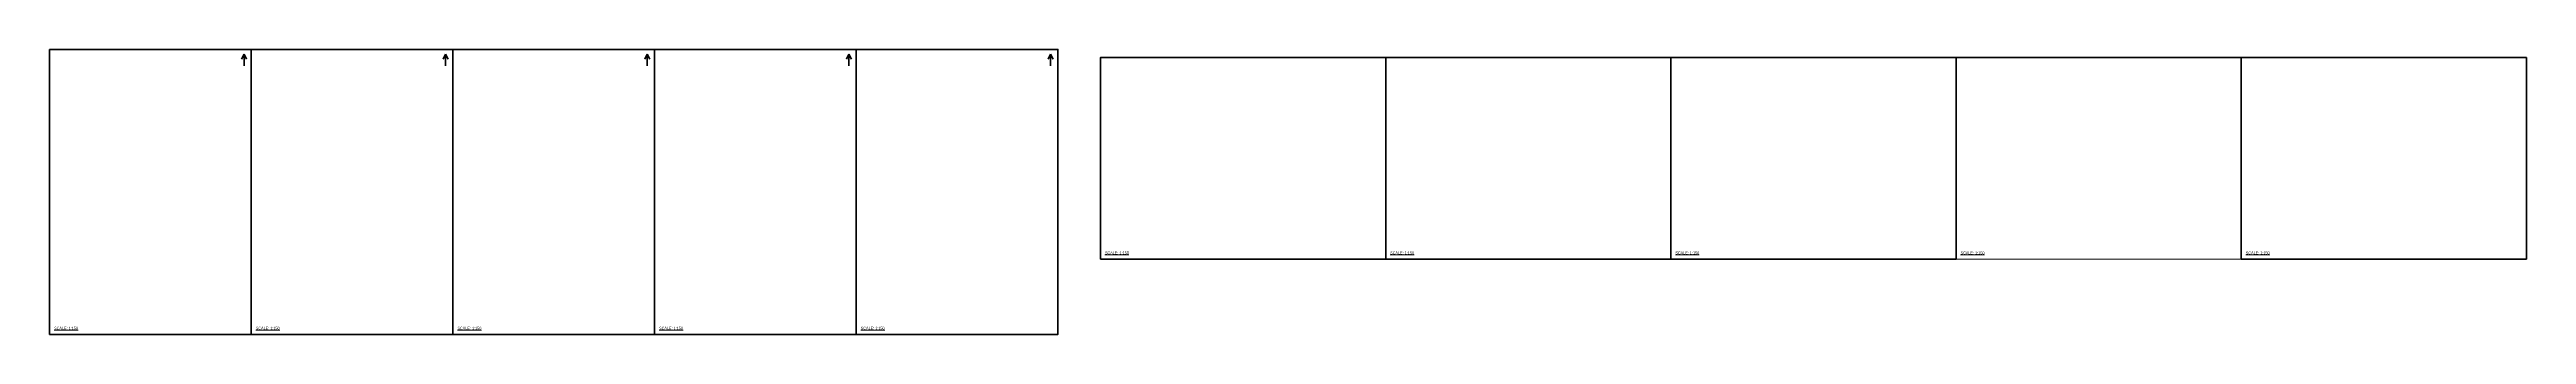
# Paper-space layout 'Layout1' of a CAD drawing. Header units: millimetres. Extents: x 388 to 2968, y 51 to 348.
import ezdxf

# ---------------------------------------------------------------- set-up
doc = ezdxf.new("R2010")
doc.units = ezdxf.units.MM
for name, color, linetype, lineweight in [('A_Wall 01', 7, 'Continuous', 53), ('dw', 92, 'Continuous', 15), ('T-TEXT', 1, 'Continuous', 15)]:
    doc.layers.add(name, color=color, linetype=linetype, lineweight=lineweight)
doc.styles.get("Standard").update_dxf_attribs({"font": 'arial.ttf', "width": 0.75})

psp = doc.layouts.get("Layout1")

# ---------------------------------------------------------------- linework, layer by layer
at = {"layer": 'A_Wall 01'}
for points in [[(388.2, 348.2), (598.2, 348.2), (598.2, 51.2)], [(590.7, 343.2), (588.1, 338.1)], [(590.7, 343.2), (590.7, 331.2)], [(590.7, 343.2), (593.3, 338.1)], [(598.2, 348.2), (808.2, 348.2), (808.2, 51.2)], [(800.7, 343.2), (798.1, 338.1)], [(800.7, 343.2), (800.7, 331.2)], [(800.7, 343.2), (803.3, 338.1)], [(808.2, 348.2), (1018.2, 348.2), (1018.2, 51.2)], [(1010.7, 343.2), (1008.1, 338.1)], [(1010.7, 343.2), (1010.7, 331.2)], [(1010.7, 343.2), (1013.3, 338.1)], [(1018.2, 348.2), (1228.2, 348.2), (1228.2, 51.2)], [(1220.7, 343.2), (1218.1, 338.1)], [(1220.7, 343.2), (1218.1, 338.1)], [(1220.7, 343.2), (1220.7, 331.2)], [(1220.7, 343.2), (1223.3, 338.1)], [(1220.7, 343.2), (1220.7, 331.2)], [(1220.7, 343.2), (1223.3, 338.1)], [(1228.2, 348.2), (1438.2, 348.2), (1438.2, 51.2)], [(1430.7, 343.2), (1428.1, 338.1)], [(1430.7, 343.2), (1430.7, 331.2)], [(1430.7, 343.2), (1433.3, 338.1)], [(2373.6, 129.7), (2373.6, 339.7), (2670.6, 339.7), (2670.6, 129.7)]]:
    psp.add_lwpolyline(points, dxfattribs=at)
for points in [[(388.2, 348.2), (598.2, 348.2), (598.2, 51.2), (388.2, 51.2)], [(598.2, 348.2), (808.2, 348.2), (808.2, 51.2), (598.2, 51.2)], [(808.2, 348.2), (1018.2, 348.2), (1018.2, 51.2), (808.2, 51.2)], [(1018.2, 348.2), (1228.2, 348.2), (1228.2, 51.2), (1018.2, 51.2)], [(1228.2, 348.2), (1438.2, 348.2), (1438.2, 51.2), (1228.2, 51.2)], [(1482.6, 129.7), (1482.6, 339.7), (1779.6, 339.7), (1779.6, 129.7)], [(1779.6, 129.7), (1779.6, 339.7), (2076.6, 339.7), (2076.6, 129.7)], [(2076.6, 129.7), (2076.6, 339.7), (2373.6, 339.7), (2373.6, 129.7)], [(2670.6, 129.7), (2670.6, 339.7), (2967.6, 339.7), (2967.6, 129.7)]]:
    psp.add_lwpolyline(points, close=True, dxfattribs=at)

# ---------------------------------------------------------------- texts
at = {"layer": 'T-TEXT', "ltscale": 0.005, "char_height": 3, "attachment_point": 4}
for insert in [(1487.3, 136.2), (1784.3, 136.2), (2081.3, 136.2), (2378.3, 136.2), (2675.3, 136.2), (393, 57.7), (603, 57.7), (813, 57.7), (1023, 57.7), (1233, 57.7)]:
    psp.add_mtext('\\pi-1500,l1500,t1500;{\\L\\C7;SCALE: 1:150}', dxfattribs=dict(at, insert=insert))

# ---------------------------------------------------------------- viewports
at = {"layer": 'A_Wall 01'}
psp.add_viewport(center=(493.2, 199.7), size=(210, 297), view_center_point=(296289.2, -1051322.5), view_height=44550, dxfattribs=at)
for center, view_center_point, view_height, status in [((703.2, 199.7), (348050.3, -1049786.3), 44550, 3), ((913.2, 199.7), (393418.9, -1054565.7), 44550, 4), ((1123.2, 199.7), (444881.1, -1053396.7), 44550.01, 5), ((1333.2, 199.7), (512845.8, -1055376.8), 44550.01, 6)]:
    psp.add_viewport(center=center, size=(210, 297), view_center_point=view_center_point, view_height=view_height, status=status, dxfattribs=at)
at = {"layer": 'dw'}
for center, view_center_point, view_height, status in [((1631.1, 234.7), (114808.5, -1109945.8), 31500.005, 7), ((1928.1, 234.7), (33501.2, -1112153.8), 31500.008, 8), ((2225.1, 234.7), (-41233.4, -1112008.7), 31500.009, 9), ((2522.1, 234.7), (-91784.1, -1111280.3), 31500.013, 10), ((2819.1, 234.7), (223844.5, -1113502.7), 31500.017, 11)]:
    psp.add_viewport(center=center, size=(297, 210), view_center_point=view_center_point, view_height=view_height, status=status, dxfattribs=at)

doc.saveas('drawing.dxf')
